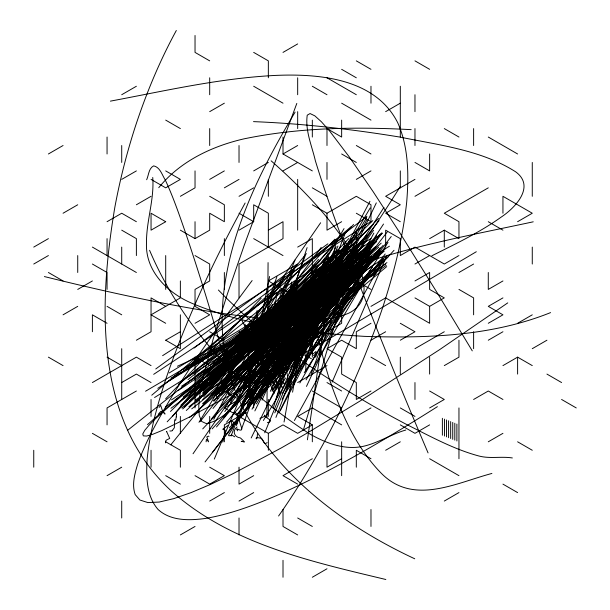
<?xml version="1.0" encoding="UTF-8"?>
<svg xmlns="http://www.w3.org/2000/svg" width="610" height="610" viewBox="0 0 610 610"><rect width="100%" height="100%" fill="white"/><g stroke="black" fill="none" stroke-linecap="round" stroke-linejoin="round"><path stroke-width="0.91" d="M266.898 417.537L268.072 262.59M305.77 371.048L306.586 296.323M176.359 414.708L176.336 412.581M295.392 365.802L297.215 293.837M254.774 381.952L257.084 310.536M265.434 379.077L268.042 307.737M166.721 431.75A15.7 0.862 64.6 0 1 166.675 431.384L166.728 431.316M165.539 442.845L165.859 440.717A1.609 1.449 -82 0 1 166.286 440.153L169.717 438.407L166.804 431.926M257.512 433.336C257.161 435.09 257.694 437.606 256.276 438.857C255.11 437.492 258.587 437.568 259.341 437.957C264.031 437.156 262.742 446.421 267.142 442.608M233.134 424.232C235.712 427.694 223.26 438.483 231.373 435.174M275.377 372.809L280.409 313.113M176.244 416.897L175.749 420.031A2.059 0.572 88.9 0 1 175.505 420.366L174.666 419.733L174.33 427.801L172.333 430.431M266.631 384.3L274.34 312.061M311.252 345.435L311.092 347.891A20.946 18.14 -67.4 0 0 311.214 349.873L312.48 353.892L313.479 353.693L316.033 351.398L315.69 357.224L317.101 353.175L316.132 353.365L313.54 355.729M319.152 358.505L335.805 241.24M273.166 362.332L281.904 301.462M315.713 275.163C309.964 309.941 318.9 345.161 329.065 378.269C340.708 411.773 355.028 445.719 379.809 471.743C412.04 506.391 454.854 483.303 491.904 473.451M307.409 439.81L329.27 291.405M277.062 372.313L291.618 282.018M292.587 392.161L313.38 272.861M284.046 421.998L308.492 285.61M295.332 363.895L312.999 265.579M278.465 360.342L292.015 285.137M222.81 442.113L225.471 431.125L224.968 430.096L222.734 429.265L227.782 425.574M248.941 380.8L269.574 276.483M249.292 389.95L249.62 387.159L248.971 385.924L244.046 387.289L242.971 386.938L243.703 383.332L244.366 382.889L245.083 383.568L243.68 375.76M261.24 360.998L276.932 295.461M276.772 389.043L303.536 287.767M308.088 338.519L321.173 289.125M267.18 368.821L287.005 294.34M267.752 386.305L294.104 287.478M295.575 359.397L324.65 258.289M303.223 430.515L348.722 277.382M273.158 408.433L303.353 308.355M293.372 386.084L324.657 282.041M242.391 393.252L275.766 282.994M306.899 356.545L334.211 269.757M264.153 378.017L307.104 247.614M236.466 425.559L273.028 319.754M146.667 179.729C148.756 175.146 148.626 168.337 153.659 165.874C160.102 167.125 162.161 175.184 165.302 180.041C173.621 197.876 179.889 216.573 186.347 235.132C200.774 278.152 214.179 321.539 225.845 365.39M238.861 382.683L276.932 276.643M241.499 429.104L305.191 255.781M231.091 436.02L273.768 320.639M275.453 400.983L328.752 256.635M296.811 103.425L244.343 244.945L227.347 294.096L213.096 339.282L203.077 377.552L200.118 393.168L198.776 405.932L199.234 415.486L201.689 421.457L206.256 423.584C221.194 420.953 231.457 408.136 242.284 398.604C261.987 378.497 279.807 356.667 297.177 334.547C333.937 287.02 368.211 237.58 400.175 186.706M311.13 373.724L352.626 263.772M286.471 387.663L344.802 234.225M275.933 417.415L329.225 278.328M313.319 338.123L339.236 272.136M264.74 432.795L332.679 267.34M234.598 406.39L295.026 260.058M285.419 356.88L328.226 253.379M274.797 412.878L345.839 241.575M214.308 459.094L296.018 265.098M159.088 407.45L160.682 405.368L162.702 411.498L165.051 414.053L163.526 412.322L161.52 411.323A1.83 1.693 -63.9 0 0 160.735 411.445L158.234 414.304M248.933 373.305L294.241 266.7M291.763 350.369L291.862 349.621L291.267 349.393M332.153 382.104L386.572 256.04M246.257 352.405L257.877 325.633M290.002 356.019L337.971 245.99M262.041 400.137L314.417 281.439M289.643 373.038L327.982 286.708M281.553 356.789L313.654 285.022M306.479 386.427L376.492 235.62M287.142 386.016L335.073 285.693M242.833 415.799L290.894 315.591M282.11 399.397L376.317 202.886M278.945 413.084L353.892 256.81M247.05 403.546L304.237 287.005M251.183 437.95L336.377 264.587M254.858 410.934L336.079 246.676M295.606 364.01L366.549 220.24M287.379 370.034L347.502 249.528M300.227 353.625L328.706 296.902M282.499 364.483L340.044 250.466M252.014 409.226L325.275 265.464M213.767 419.314L272.579 304.474M176.321 30.5C159.492 61.358 145.996 93.932 135.077 127.315A663.444 653.722 22.9 0 0 114.84 207.293C98.881 302.499 93.658 419.916 171.402 491.042C230.694 543.929 310.749 561.474 385.84 579.5M270.337 391.262L369.935 201.308M230.45 402.608L286.227 296.956M280.226 410.644L373.861 233.104M271.366 382.958L327.722 277.237M245.129 203.008C214.171 259.669 186.553 318.359 165.684 379.527C157.235 405.452 149.831 431.895 147.14 459.109C146.125 476.318 146.103 495.732 158.081 509.495C170.876 521.192 189.451 520.604 205.532 518.439C230.801 514.093 254.873 504.897 278.343 494.824C333.792 470.096 386.16 439.086 437.4 406.664M294.409 420.534L383.72 258.449M249.101 394.357L311.458 281.957M276.277 360.182L328.897 266.578M299.846 382.981L357.224 281.294M240.881 408.456L321.135 268.011M266.822 405.467L357.01 249.452M296.216 338.916L366.717 217.381M264.885 364.574L344.025 228.597M256.436 403.881L348.943 245.967M306.067 379.855L368.47 273.646M285.236 351.49L370.209 207.964M291.641 350.597L287.653 354.776L283.947 353.686M295.103 112.11C249.52 188.139 206.866 278 227.431 368.676C253.485 458.278 333.22 520.803 414.731 558.783M263.367 420.503L369.637 244.145M198.982 422.295L280.104 289.193M275.491 363.69L320.479 289.826M285.564 377.986L284.062 380.312M258.716 391.246L357.056 230.786M217.435 385.993L284.771 276.543M233.157 386.954L297.855 284.344M276.269 375.813L327.547 295.408M226.409 380.594L232.166 375.302A1.738 1.571 -58.2 0 0 232.372 374.548L230.954 371.566M304.253 372.725L387.975 242.376M280.981 367.312L383.957 207.377M255.3 364.216L310.62 278.823M279.334 368.272L362.325 240.538M284.893 393.961L374.403 256.025M262.033 356.583L307.356 287.401M247.225 405.398L341.989 260.912M297.489 355.058L383.53 224.03M282.277 393.564L368.722 262.292M261.911 374.967L340.205 256.398M243.779 400.915L317.482 291.092M272.174 390.003L372.146 242.094M278.587 515.991C323.376 452.101 357.666 381.136 382.744 307.348C393.862 273.135 402.852 238.091 406.679 202.253C408.875 175.596 408.776 147.742 397.773 122.839C375.424 78.431 319.259 73.474 275.209 75.434C219.516 78.21 165.035 90.905 110.402 101.138M193.042 453.756L289.62 313.006M262.094 386.054L361.166 242.101M208.315 385.39L320.624 222.772M255.59 354.296L304.291 284.504M259.273 376.782L319.815 289.933M265.647 384.918L373.602 230.214M277.779 367.365L352.206 261.095M272.258 385.916L349.53 276.421M217.511 391.574L277.695 306.433M242.04 405.551L331.436 279.189M242.078 402.013L332.984 275.148M287.188 385.093L372.245 267.462M250.527 368.226L311.352 284.428M273.966 374.883L360.807 254.988M258.998 357.567L307.997 290.505M224.793 411.597L340.578 254.637M258.892 380.983L355.851 249.749M223.748 417.72L348.661 248.949M260.966 370.575L322.85 287.081M252.128 280.569C223.024 319.495 194.689 359.077 169.397 400.617C157.365 420.938 145.668 441.64 137.707 463.951C134.802 473.81 131.615 484.454 135.176 494.58L139.888 500.017L147.841 502.571L159.218 502.053L173.758 498.637L191.098 492.613L210.892 484.248L232.761 473.833L281.324 447.923L307.28 433.001L360.769 400.587L439.49 349.736L507.749 302.88M235.834 362.104L321.211 247.393M302.43 364.81L385.192 253.989M280.409 367.83L379.809 235.269M257.832 398.025L381.868 233.455M258.51 380.503L331.466 284.428M211.548 418.879L310.2 289.43M212.28 452.589L374.243 240.462M283.124 366.93L387.441 231.693M272.06 391.17L391.239 236.527M254.271 403.37L371.475 251.854M237.572 414.304L341.951 279.868M200.187 421.594L293.837 302.171M270.764 348.005L293.075 319.564M205.044 461.93L345.245 283.246M259.929 347.448L330.498 257.916M236.71 400.251L379.069 220.622M250.535 350.948L332.9 248.034M243.1 375.699L344.139 249.49M237.656 413.679L342.652 283.269M228.132 394.685L312.594 290.146M170.785 444.835L340.212 235.559M226.806 404.727L356.995 244.351M246.028 368.31L326.716 269.201M213.004 408.448L319.846 278.305M263.207 391.399L380.838 247.95M172.317 416.538L306.395 253.63M250.466 373.8L337.277 268.263M237.26 421.624L351.39 283.924M265.03 380.762L368.92 256.299M252.914 400.213L379.954 248.178M249.97 367.662L312.457 293.029M158.745 187.689C179.836 161.52 211.632 146.308 243.84 138.889C298.748 127.467 355.371 126.689 411.193 129.648M240.866 405.154L340.456 286.769M262.46 338.779L337.315 249.955M216.497 426.962L328.371 294.264M248.903 381.219L332.32 282.72M244.656 390.095L368.226 244.297M226.554 422.189L370.689 253.15M293.753 363.339L383.72 258.183M203.603 396.896L258.724 332.778M251.16 383.072L316.819 306.784M196.473 402.714L292.876 291.938M248.956 397.407L383.103 245.388M248.506 383.202L371.81 243.924M237.069 426.969C232.097 430.751 234.034 437.05 240.058 437.827A3.325 1.418 19.1 0 1 240.881 438.361L244.572 441.953L243.039 441.8M248.354 380.411L367.479 246.73M239.86 391.429L339.046 280.364M209.832 380.754L279.784 302.659M218.441 370.072L299.823 279.449M199.02 390.293L298.237 280.127M213.996 401.235L349.477 251.213M179.836 401.83L304.718 264.054M263.528 349.08L366.801 234.797M184.311 407.327L318.595 259.387M212.166 428.868L367.723 257.923M229.352 427.915L370.819 272.434M247.759 369.157L351.009 256.36M264.191 392.154L394.022 250.313M238.586 351.741L301.538 283.192M242.917 372.626L363.453 241.217M265.205 364.246L349.858 273.394M275.194 373.854L378.612 263.604M220.614 360.426L334.921 239.189M167.155 421.83L315.606 264.099M235.536 349.194L353.602 224.48M165.668 398.803L261.164 298.214M236.482 357.292L337.909 250.474M214.407 396.157L323.224 281.53M202.718 428.883L342.05 281.85M203.031 391.025L348.829 238.518M267.836 359.084L351.421 271.862M241.529 353.686L355.058 235.414M226.188 376.21L378.52 218.41M202.223 393.358L343.224 248.788M212.31 395.036L367.571 236.162M219.219 391.475L348.508 262.841M244.366 385.703L374.982 256.429M170.472 411.483L325.587 258.548M222.894 374.037L313.906 285.007M211.068 373.267L318.184 268.758M224.846 368.829L373.312 224.335M221.537 383.797L363.926 245.426M243.611 386.664L342.279 290.993M228.27 368.242L297.299 301.706M275.148 365.169L379.565 264.397M180.857 405.215L372.832 220.606M219.539 408.418L383.56 250.931M213.355 400.846L351.512 268.552M255.811 363.339L361.547 262.239M203.328 393.351L299.609 301.37M237.275 390.453L381.601 252.662M200.019 385.146L350.765 241.949M253.44 354.12L381.723 232.875M182.703 408.99L298.115 300.219M247.126 367.334L375.486 246.608M189.672 401.075L354.707 246.043M220.576 392.047L381.174 243.138M186.294 410.477L339.381 269.346M216.359 374.624L312.526 286.151M283.467 337.368L371.231 256.528M203.252 404.72L350.27 270.39M247.256 375.897L351.421 280.974M221.338 395.181L368.318 261.987M180.796 373.579L282.567 281.98M224.289 360.152L360.967 236.848M243.298 343.804L297.337 295.019M233.813 362.538L314.302 289.979M202.726 399.55L357.643 259.791M236.794 363.102L371.574 241.88M283.07 381.38C279.327 383.248 280.554 385.367 284.153 383.393C283.833 380.556 278.884 383.431 281.401 386.077M227.408 378.848L374.517 247.706M181.833 408.021L346.427 261.454M202.604 403.614L378.688 247.18M213.103 362.264L321.905 265.716M253.829 343.438L331.352 274.767M232.113 369.004L376.652 241.629M147.49 424.621L354.09 244.335M224.983 360.922L315.484 282.483M233.508 347.601L333.815 261.942M189.626 417.431L384.315 251.038M262.163 353.404L385.688 248.308M151.76 395.204L351.291 226.554M195.269 380.991L361.364 241.514M228.338 391.224L388.051 257.023M243.131 353.853L304.771 302.247M250.87 379.9L386.732 266.593M190.419 393.206L297.535 304.154M185.524 401.761L367.289 250.474M265.632 327.814L354.547 254.591M187.491 376.995L357.887 237.077M234.842 356.621L315.347 290.749M188.002 379.664L315.965 275.598M228.46 390.964L386.915 262.544M207.621 351.52L281.995 291.748M209.055 385.306L363.324 262.788M127.886 430.103L308.035 287.287M188.871 406.763L369.256 263.901M191.731 408.868L375.15 263.428M178.349 384.292L317.543 276.04M203.092 388.486L375.973 254.98M225.509 357.01L313.128 289.727M194.094 348.035L366.915 216.367M229.04 351.909L341.219 267.203M233.676 360.99L310.932 303.101M165.775 406.878L300.608 306.411M170.968 408.288L289.506 319.892M277.115 321.729L221.613 363.705L172.577 403.393L155.077 419.131L148.886 425.399L144.715 430.393L142.786 433.939L143.327 435.883L146.575 436.051L152.759 434.289L162.024 430.5L188.833 417.385L224.694 398.185L267.203 374.41L338.169 333.517L476.311 251.732M183.198 397.026L362.485 264.191M276.681 328.477L351.047 274.302M155.748 368.974L327.898 243.825M225.098 354.852L367.952 251.732M195.154 400.236L386.267 265.342M241.911 331.459L382.47 233.172M215.246 364.62L379.008 250.336M240.34 356.4L354.28 278M252.273 347.06L345.092 283.498M245.25 352.839L388.181 255.14M202.352 360.472L336.224 269.757M178.12 390.591L324.154 292.236M157.822 388.349L365.985 248.758M202.429 365.405L343.903 271.145M206.836 370.628L325.61 291.473M153.682 374.334L343.521 248.468M171.509 399.878L330.216 295.072M182.405 369.591L364.719 249.505M181.513 386.244L353.045 273.356M187.438 382.493L374.99 259.174M162.611 355.668L362.798 227.065M203.244 359.74L262.33 322.217M275.369 375.981C273.6 377.895 273.6 373.899 272.586 376.652C271.694 380.51 273.867 384.94 277.222 386.992M154.559 397.522L365.253 266.463M166.263 382.623L389.416 246.204M169.1 373.023L356.682 258.937M145.561 391.216L317.063 290.421M205.204 358.093L355.874 270.573M121.718 94.718L136.381 86.254M48.403 153.979L63.066 145.516M283.01 52.399L297.672 43.928M209.695 111.653L224.358 103.189M63.066 213.233L77.729 204.769M121.718 179.378L136.381 170.907M33.748 247.096L48.403 238.632M33.748 264.031L48.403 255.56M107.055 221.704L121.718 213.233L136.381 221.704M136.381 204.769L151.044 196.306M180.369 196.306L195.032 187.842L195.032 170.907M209.695 179.378L224.358 170.907M224.358 187.842L239.021 179.378M253.684 170.907L268.347 162.443M283.01 137.052L283.01 153.979L297.672 145.516M77.729 289.422L92.392 280.958M239.021 196.306L253.684 187.842M283.01 170.907L297.672 162.443M385.642 111.653L400.305 103.189M63.066 314.821L77.729 306.357M180.369 230.168L195.032 238.632L209.695 230.168L209.695 213.233L224.358 221.697L224.358 204.769L209.695 196.306M239.021 230.168L253.684 221.704L253.684 204.769L268.347 213.233L268.347 247.096M268.347 230.168L283.01 221.704L283.01 238.632L239.021 264.031L239.021 297.893M356.316 179.378L370.979 170.907M312.328 204.769L326.99 213.233L356.316 196.306L370.979 204.769L370.979 221.704L356.316 230.168L356.316 264.031M136.381 340.22L151.044 331.748L151.044 297.893L165.706 306.357M297.672 247.096L312.328 238.632L312.328 272.495L326.99 264.031L341.653 272.495L341.653 255.567M341.653 221.704L326.99 230.168L326.99 213.233M414.968 179.378L385.642 196.306L400.305 204.769L385.642 213.233L400.305 221.704M92.392 382.546L136.381 357.147L151.044 365.611M165.706 340.22L180.369 331.748M195.032 323.285L209.695 314.821L195.032 306.357L195.032 289.422L209.695 280.958L209.695 264.031L195.032 255.567M297.672 264.031L268.347 280.958L312.328 306.357L312.328 323.285L283.01 306.357L283.01 289.422L268.347 297.893M326.99 247.096L341.653 238.632M414.968 196.306L429.631 187.842M121.718 382.546L136.381 374.082L151.044 382.546M356.316 247.096L370.979 238.632M136.381 391.01L107.055 407.938L107.055 424.873M488.282 187.842L444.293 213.233L458.956 221.704L458.956 238.632L444.293 230.168L429.631 238.632M224.358 357.147L209.695 365.611L195.032 357.147L195.032 407.938M370.979 272.495L385.642 264.031M283.01 340.22L297.672 331.748L297.672 297.893M312.328 323.285L326.99 314.821M414.968 264.031L429.631 255.567M239.021 382.546L253.684 374.082L268.347 382.546M312.328 340.22L341.653 323.285L341.653 306.357M370.979 306.357L385.642 297.886L429.631 323.285L429.631 306.357L444.293 297.893L429.631 289.422L429.631 272.495L414.968 280.958M458.956 255.567L444.293 264.031L414.968 247.096L400.305 255.56L400.305 238.632L385.642 230.168L385.642 247.096M517.608 221.704L532.271 213.233L502.945 196.306L502.945 213.233M107.055 475.663L121.718 467.199M370.979 323.285L356.316 331.756L356.316 348.684L341.653 340.22L326.99 348.684L341.653 357.147L341.653 374.082L356.316 382.546L356.316 399.474L370.979 391.01M458.956 272.495L473.619 264.031M239.021 416.409L224.358 424.873L224.358 441.8M297.672 382.546L326.99 365.611M370.979 340.22L385.642 331.756M400.305 340.22L414.968 331.748L400.305 323.285M502.945 280.958L488.282 289.422L488.282 272.495M224.358 391.01L239.021 399.474L224.358 407.938L268.347 433.336L283.01 424.873L297.672 433.336L312.328 424.873L312.328 441.8M414.968 348.684L444.293 331.748M502.945 297.893L488.282 306.357L502.945 314.821L488.282 323.285M209.695 501.062L224.358 492.59M253.684 475.663L239.021 484.126L239.021 467.199M356.316 416.401L370.979 407.938M444.293 365.611L458.956 357.147L458.956 340.22M488.282 340.22L502.945 331.748M517.608 323.285L532.271 314.821M180.369 534.917L195.032 526.453M239.021 501.062L253.684 492.59M312.328 458.735L283.01 475.663L297.672 484.126M341.653 458.735L326.99 467.199L326.99 450.264M429.631 407.938L444.293 399.474L429.631 391.01M502.945 365.611L517.608 357.147L532.271 365.611M532.271 348.684L546.934 340.22M385.642 450.264L400.305 441.8M429.631 424.873L414.968 433.336L400.305 424.873M473.619 399.474L488.282 391.01L502.945 399.474M488.282 441.8L502.945 433.336M312.328 577.251L326.99 568.779M444.293 501.062L458.956 492.59M269.475 334.661L353.998 286.303M244.046 349.385L376.347 273.547M171.013 378.108L363.659 269.086M197.121 374.654L368.158 277.954M292.304 347.631L290.825 348.806L291.031 349.377M250.474 326.281L381.685 252.464M194.392 363.377L348.302 279.319M243.459 413.717C235.529 416.264 240.981 423.782 241.789 429.005C241.529 432.711 233.821 425.81 237.709 430.82M431.88 255.781C455.479 243.893 479.559 232.585 501.123 217.152C515.137 207.888 535.702 186.515 515.686 171.837C481.32 149.976 439.391 145.172 400.244 137.136C351.688 129.167 302.69 123.586 253.508 121.626M248.377 329.461L321.744 292.876M177.411 366.236L284.626 317.962M267.409 422.684C275.75 420.778 263.901 417.637 264.534 415.151C267.546 416.233 258.022 418.544 260.135 418.536M550.578 312.602C491.744 336.24 426.962 338.367 364.368 336.362C306.411 332.846 247.325 326.213 193.248 303.833C168.49 293.806 145.355 271.808 146.469 243.245C146.24 221.102 154.429 199.653 152.744 177.457M405.787 430.035C391.757 434.023 379.351 442.25 365.207 445.857C346.175 450.82 326.625 443.554 310.193 434.183C241.064 389.965 181.841 326.297 149.587 250.313M245.533 412.871L246.509 412.589M533.239 221.811C473.764 234.614 413.527 245.365 356.004 265.655C336.651 272.983 317.345 281.393 300.806 294.05C296.025 298.038 284.573 307.219 292.647 313.166M233.317 412.795C238.815 411.727 237.023 417.82 236.932 421.06C237.778 429.905 229.085 414.708 231.891 424.286M512.354 457.95C501.313 456.204 490.005 458.926 479.086 456.044C453.634 449.265 430.363 436.325 406.923 424.644A1433.683 934.794 76 0 1 365.794 401.769C312.716 370.247 261.537 334.478 218.41 290.024M230.008 379.824L230.725 379.938M44.4 276.566C100.093 290.337 156.137 302.903 212.814 311.939C239.776 316.071 266.89 319.457 294.173 320.319C312.602 320.372 331.764 320.433 349.004 313.06C377.033 298.984 359.542 264.069 347.372 245.144C326.426 213.37 299.617 185.89 271.13 160.834M241.72 441.503L241.217 441.373M196.29 386.923C201.025 390.392 203.778 385.032 205.959 381.73C208.765 380.96 207.591 388.395 205.646 382.592M259.044 330.338L311.458 358.771M414.968 60.863L429.631 69.326M356.316 60.863L370.979 69.326M488.282 137.044L517.608 153.979M341.653 69.326L356.316 77.79M444.293 128.58L458.956 137.044M326.99 77.79L356.316 94.718M253.684 52.391L268.347 60.863L268.347 77.79M312.328 86.254L326.99 94.725M341.653 103.189L370.979 120.117M414.968 162.443L429.631 170.907L429.631 153.979M209.695 60.863L195.032 52.399L195.032 35.464M253.684 86.254L283.01 103.189M356.316 145.516L370.979 153.979M488.282 221.704L502.945 230.168M341.653 153.979L356.316 162.443M283.01 153.979L312.328 170.907M312.328 187.842L326.99 196.306M356.316 213.241L370.979 221.704M165.706 120.117L180.369 128.58M458.956 289.422L473.619 297.893L473.619 314.821M414.968 297.893L429.631 306.357M546.934 374.082L561.596 382.546M165.706 170.907L180.369 179.378L165.706 187.842L151.044 179.378M239.021 213.233L253.684 221.704M370.979 289.43L356.316 280.958L341.653 289.422L326.99 280.958M561.596 399.474L576.252 407.938M253.684 238.632L283.01 255.567M312.328 289.422L326.99 297.886M370.979 357.147L385.642 365.611M517.608 441.8L532.271 450.264M121.718 230.168L136.381 238.632L136.381 255.567M297.672 331.748L283.01 323.285L268.347 331.748L268.347 348.684M400.305 407.938L414.968 416.409M92.392 247.096L136.381 272.495M239.021 331.756L253.684 340.22L253.684 323.285M326.99 382.546L341.653 391.01M502.945 484.126L517.608 492.598M92.392 264.031L107.055 272.495L107.055 289.422M209.695 331.756L224.358 340.22M312.328 391.01L341.653 407.938M429.631 458.735L458.956 475.663M165.706 323.285L151.044 314.821L180.369 297.893L180.369 280.958M341.653 424.873L312.328 407.938L297.672 416.409L312.328 424.873M48.403 272.495L63.066 280.958M107.055 306.357L121.718 314.821M165.706 340.22L180.369 348.684L180.369 314.821M370.979 458.735L356.316 450.264L356.316 467.199M107.055 323.285L92.392 314.821L92.392 331.748M107.055 357.147L121.718 365.611M48.403 357.147L63.066 365.611M165.706 441.8L180.369 450.264L180.369 467.199M209.695 467.199L224.358 475.663L209.695 484.126L195.032 475.663M297.672 517.989L312.328 526.453M297.672 534.924L283.01 526.453L283.01 509.525M92.392 433.336L107.055 441.8M165.706 475.663L180.369 484.126M234.713 436.798L232.113 435.273A2.951 2.486 52 0 0 231.373 435.166M195.04 386.199L193.614 385.085M282.133 386.572L274.042 379.733A2.303 1.86 28.1 0 0 273.227 379.443L269.33 379.641L271.191 376.24L271.45 374.258L270.238 371.947L267.073 369.134M219.295 390.4L218.555 390.095L219.691 393.336L217.152 394.342L216.123 395.463L217.572 398.017M230.168 395.806L228.498 392.703M472.27 350.872L437.896 293.944L398.948 231.419L373.175 191.715L349.477 157.189L329.491 130.883L321.401 121.771L314.859 115.87L310.063 113.551L307.226 115.199C305.061 130.715 311.901 145.851 315.355 160.72C324.512 190.732 335.21 220.248 346.137 249.658C371.879 318.023 399.451 385.695 428.067 452.91M259.502 324.276L276.772 354.059M282.148 387.754L281.988 387.449A12.513 11.521 13.8 0 1 281.439 386.069M239.547 315.614L273.509 383.255M244.923 324.101L274.081 393.343M232.829 427.046L232.517 426.222M227.896 391.246L226.028 384.925L226.043 381.418A3.873 3.668 -56.3 0 1 226.424 380.602M208.948 436.44L208.391 436.15L206.836 436.905L208.597 441.823L206.432 439.314L206.104 441.815M260.623 325.496L280.02 393.282M275.026 301.614L289.277 386.626M532.271 162.443L532.271 196.306M532.271 247.096L532.271 264.031M517.608 357.147L517.608 374.082M473.619 128.58L473.619 145.516M473.619 331.748L473.619 348.684M458.956 407.938L458.956 458.735M456.882 424.049L456.882 440.977M454.808 423.226L454.808 440.153M452.742 422.402L452.742 439.337M450.668 421.579L450.668 438.514M448.594 420.763L448.594 437.69M446.52 419.939L446.52 436.867M444.454 419.116L444.454 436.043M444.293 230.168L444.293 247.096M442.38 418.292L442.38 435.22M429.631 357.147L429.631 374.082M414.968 94.718L414.968 111.653M414.968 128.58L414.968 145.516M414.968 382.546L414.968 399.474M400.305 86.254L400.305 137.044M400.305 170.907L400.305 187.842M400.305 357.147L400.305 374.075M370.979 86.254L370.979 103.189M370.979 509.525L370.979 526.453M341.653 120.117L341.653 137.052L326.99 128.58L326.99 145.516M341.653 441.8L341.653 475.663M326.99 162.443L326.99 179.378M312.328 120.117L312.328 137.052M312.328 340.212L312.328 357.147M297.672 77.79L297.672 94.725M297.672 111.653L297.672 128.58M297.672 179.37L297.672 230.168M297.672 348.684L297.672 365.611M283.01 340.22L283.01 374.082M283.01 560.316L283.01 577.251M268.347 179.378L268.347 196.306M268.347 399.474L268.347 416.409M268.347 433.336L268.347 450.264M253.684 391.01L253.684 407.938M239.021 145.516L239.021 162.443M239.021 517.989L239.021 534.917M224.358 238.632L224.358 255.567M224.358 272.495L224.358 289.422M209.695 77.79L209.695 94.725M209.695 128.58L209.695 145.516M209.695 416.409L209.695 433.336M195.032 221.704L195.032 238.632M180.369 416.401L180.369 433.336M165.706 255.56L165.706 289.422M151.044 399.474L151.044 416.409M151.044 450.264L151.044 467.199M121.718 145.516L121.718 162.443M121.718 247.096L121.718 264.031M121.718 348.684L121.718 399.474M121.718 501.062L121.718 517.989M107.055 137.044L107.055 153.979M107.055 238.632L107.055 255.567M77.729 255.567L77.729 272.495M33.748 450.264L33.748 467.199M176.397 414.731A12.749 3.835 88.2 0 1 176.282 416.943M172.401 430.652A9.493 6.611 78.9 0 1 169.847 430.957M196.328 386.862A11.872 10.248 8.1 0 1 195.078 386.153M228.491 392.611A7.061 1.106 71.6 0 1 227.911 391.185M218.456 398.589A18.498 11.148 -81 0 1 217.625 397.895M242.734 441.548A8.746 1.891 19.1 0 1 241.499 441.259M243.413 413.534A16.661 13.336 -58.6 0 1 245.517 412.703M283.97 380.259A10.103 8.929 -2.9 0 1 282.971 381.296M232.662 426.169A30.195 27.191 76.1 0 1 232.036 424.24M165.706 221.704L151.044 230.168L151.044 213.241L165.706 221.704"/></g></svg>
